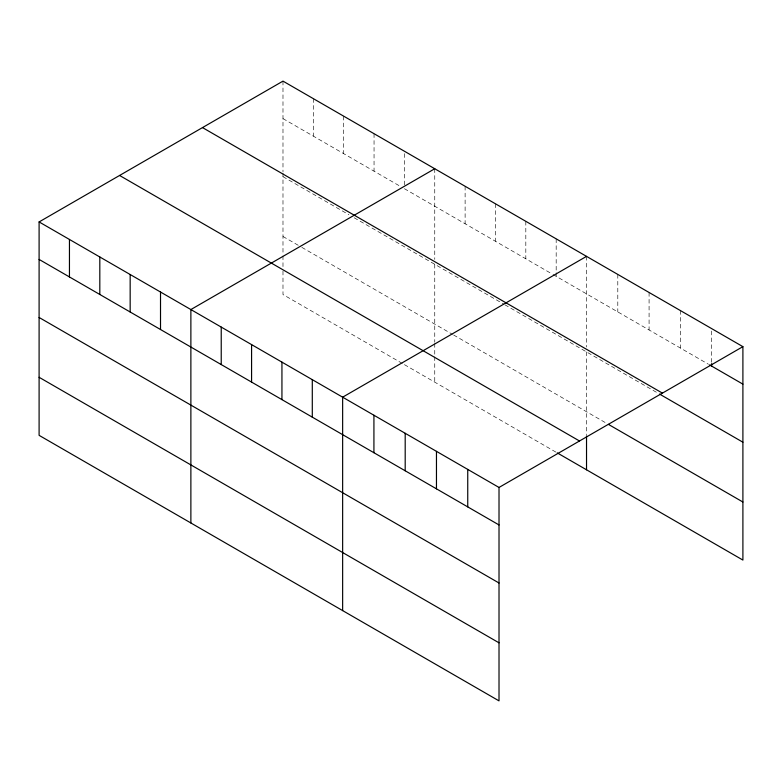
<?xml version="1.0" encoding="UTF-8"?>
<svg xmlns="http://www.w3.org/2000/svg" width="782" height="782" viewBox="0 0 782 782"><rect width="100%" height="100%" fill="white"/><g stroke="black" fill="none" stroke-linecap="round" stroke-linejoin="round"><path stroke-width="0.59" stroke-dasharray="3.91 2.93" d="M282.986 118.61L401.264 186.898M404.402 188.706L551.984 273.915M553.03 274.521L708.502 364.275M282.986 176.664L348.928 214.737M354.158 217.758L503.843 304.178M504.889 304.785L658.464 393.444M282.986 236.487L300.777 246.76M301.823 247.366L452.553 334.383M453.599 334.989L606.333 423.17M402.31 363.435L282.986 294.54L282.986 269.145M404.402 364.637L556.178 452.27M711.63 331.021L711.63 362.457M680.35 310.542L680.35 348.029M649.08 292.488L649.08 329.975M617.8 274.433L617.8 311.92M586.529 256.369L586.529 347.081M586.529 351.92L586.529 434.714M556.178 238.852L556.178 271.501M556.178 272.703L556.178 276.339M525.817 221.326L525.817 258.813M495.465 203.799L495.465 241.286M465.114 186.272L465.114 223.76M434.753 168.746L434.753 259.458M434.753 264.296L434.753 342.252M434.753 343.464L434.753 355.556M434.753 356.768L434.753 382.163M404.402 153.643L404.402 185.08M374.05 133.702L374.05 171.19M343.689 116.176L343.689 153.663M313.338 98.649L313.338 136.136M282.986 81.123L282.986 171.825M282.986 173.037L282.986 254.629M282.986 255.841L282.986 267.933"/><path stroke-width="1.17" d="M39.1 221.932L499.014 487.46L499.014 700.877L39.1 435.349L39.1 221.932L282.986 81.123L742.9 346.651L742.9 560.068L557.224 452.876M434.753 168.746L190.876 309.555L190.876 522.972M586.529 256.369L342.643 397.178L342.643 610.595M499.014 487.46L742.9 346.651M709.538 364.881L742.9 384.138M202.499 127.593L662.422 393.121M659.5 394.05L742.9 442.201M608.416 424.372L742.9 502.015M119.578 175.461L579.501 440.989M39.1 259.419L499.014 524.947M39.1 317.472L499.014 583.001M39.1 377.286L499.014 642.824M711.63 363.669L711.63 366.084M586.529 435.926L586.529 469.796M467.744 469.405L467.744 506.892M436.464 451.351L436.464 488.838M405.193 433.287L405.193 470.774M373.923 415.232L373.923 452.719M312.292 379.651L312.292 417.138M281.94 362.125L281.94 399.612M251.579 344.608L251.579 382.095M221.228 327.081L221.228 364.568M160.515 292.028L160.515 329.515M130.164 274.502L130.164 311.989M99.813 256.975L99.813 294.462M69.451 239.448L69.451 276.936"/></g></svg>
